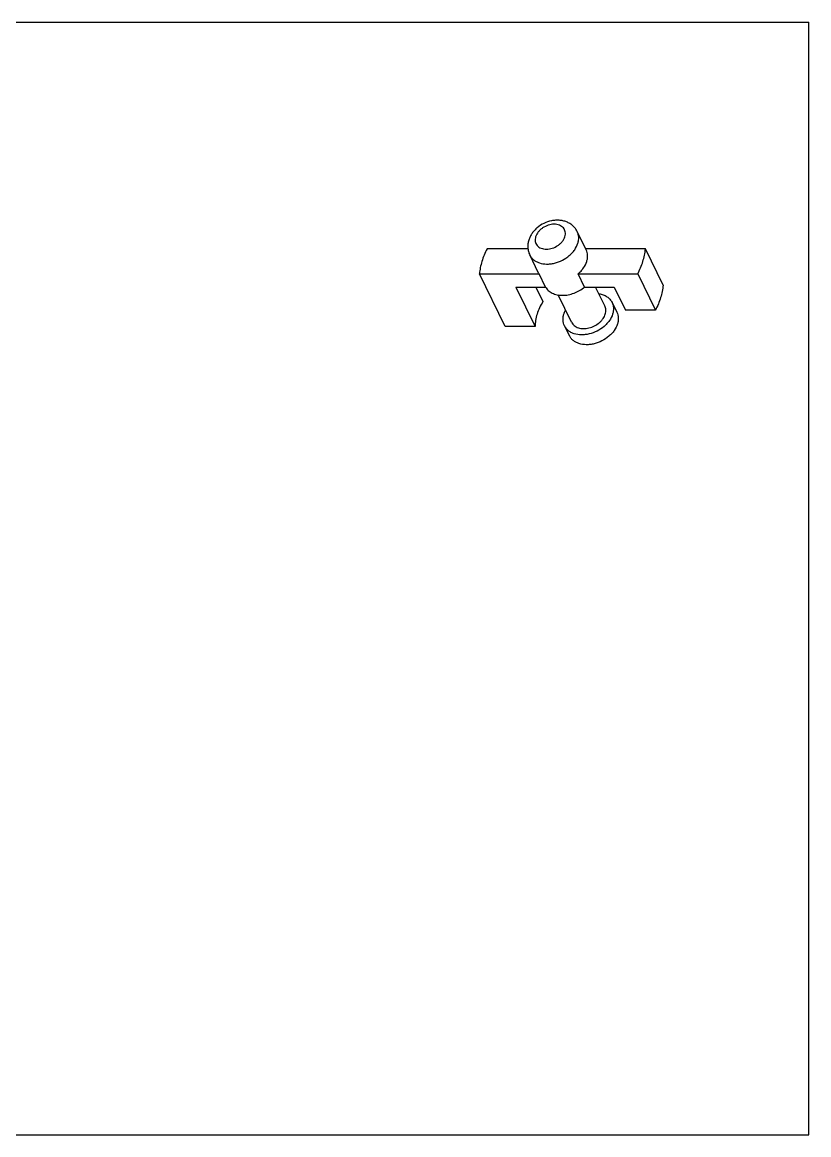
# Model space of a CAD drawing. Header units: millimetres. Extents: x 0 to 297, y 0 to 210.
# Drawn here: x 148.5 to 297, y 0 to 210 of the extents above; entities that cross this region are included whole.
import ezdxf

# ---------------------------------------------------------------- set-up
doc = ezdxf.new("R2010")
doc.units = ezdxf.units.MM
doc.header["$LTSCALE"] = 0.64311
doc.header["$MEASUREMENT"] = 0
doc.layers.get('0').update_dxf_attribs({"linetype": 'CONTINUOUS'})

msp = doc.modelspace()

# ---------------------------------------------------------------- linework, layer by layer
at = {"color": 7, "linetype": 'Continuous'}
for p, q in [((0, 210), (297, 210)), ((297, 0), (297, 210)), ((254.973, 167.06), (253.295, 170.478)), ((243.993, 167.207), (236.266, 167.207)), ((245.995, 162.654), (244.318, 166.073)), ((266.154, 167.207), (254.9, 167.207)), ((269.51, 160.369), (266.154, 167.207)), ((239.694, 152.561), (234.814, 162.507)), ((234.814, 162.507), (246.074, 162.507)), ((245.996, 162.654), (246.074, 162.507)), ((247.294, 160.021), (246.074, 162.507)), ((253.442, 162.507), (264.702, 162.507)), ((254.662, 160.021), (253.442, 162.507)), ((264.702, 162.507), (268.057, 155.669)), ((241.71, 160.021), (245.371, 152.561)), ((241.71, 160.021), (247.294, 160.021)), ((245.469, 160.021), (246.823, 157.261)), ((254.662, 160.021), (260.246, 160.021)), ((258.507, 156.453), (256.756, 160.021)), ((260.246, 160.021), (262.381, 155.669)), ((252.223, 153.369), (249.693, 158.523)), ((259.853, 157.114), (260.768, 155.249)), ((268.057, 155.669), (262.381, 155.669)), ((245.371, 152.561), (239.694, 152.561)), ((250.876, 152.708), (251.791, 150.844)), ((0, 0), (297, 0))]:
    msp.add_line(p, q, dxfattribs=at)
at = {"color": 7, "linetype": 'Continuous', "extrusion": (0, 0, 25.4)}
for points, knots in [([(253.295, 170.478), (253.193, 170.686), (252.948, 171.082), (252.473, 171.595), (251.91, 172.012), (251.278, 172.325), (250.597, 172.531), (249.883, 172.631), (249.153, 172.629), (248.173, 172.493), (246.983, 172.087), (245.925, 171.409), (245.207, 170.726), (244.748, 170.156), (244.38, 169.536), (244.202, 169.092), (244.132, 168.866)], [0, 0, 0, 0, 0.0599412, 0.1199628, 0.1801923, 0.240801, 0.3020182, 0.3640462, 0.4269994, 0.4908575, 0.6201818, 0.7495892, 0.8135365, 0.8765881, 0.9387104, 1, 1, 1, 1]), ([(250.959, 169.519), (251.005, 169.668), (251.066, 169.967), (251.047, 170.417), (250.915, 170.833), (250.675, 171.197), (250.339, 171.493), (249.921, 171.71), (249.44, 171.841), (248.913, 171.884), (248.36, 171.837), (247.613, 171.657), (246.904, 171.314), (246.297, 170.839), (245.803, 170.316), (245.534, 169.845), (245.433, 169.519)], [0, 0, 0, 0, 0.0573278, 0.1115131, 0.1638777, 0.2161655, 0.2701393, 0.3271679, 0.3879926, 0.4527011, 0.520824, 0.5914724, 0.7351826, 0.8059928, 0.8743668, 1, 1, 1, 1]), ([(253.412, 168.276), (253.47, 168.466), (253.556, 168.847), (253.582, 169.422), (253.5, 169.973), (253.374, 170.317), (253.295, 170.478)], [0, 0, 0, 0, 0.2644069, 0.5170934, 0.7609117, 1, 1, 1, 1]), ([(244.132, 168.866), (244.061, 168.637), (243.958, 168.166), (243.934, 167.445), (244.046, 166.735), (244.213, 166.286), (244.318, 166.073)], [0, 0, 0, 0, 0.2518333, 0.501942, 0.7511529, 1, 1, 1, 1]), ([(244.318, 166.073), (244.402, 165.901), (244.612, 165.571), (245.033, 165.15), (245.549, 164.81), (246.363, 164.467), (247.293, 164.331), (248.259, 164.382), (249.274, 164.566), (250.508, 165.027), (251.607, 165.751), (252.347, 166.46), (252.949, 167.204), (253.277, 167.84), (253.412, 168.276)], [0, 0, 0, 0, 0.0507458, 0.1026295, 0.1566086, 0.2133394, 0.3356259, 0.4012077, 0.4690087, 0.6081776, 0.7469374, 0.8142558, 0.8792074, 1, 1, 1, 1]), ([(245.433, 169.519), (245.387, 169.37), (245.327, 169.071), (245.346, 168.621), (245.477, 168.205), (245.717, 167.841), (246.054, 167.545), (246.471, 167.328), (246.953, 167.197), (247.479, 167.154), (248.032, 167.201), (248.78, 167.381), (249.488, 167.724), (250.095, 168.199), (250.59, 168.722), (250.859, 169.193), (250.959, 169.519)], [0, 0, 0, 0, 0.0573278, 0.1115131, 0.1638777, 0.2161655, 0.2701393, 0.3271679, 0.3879926, 0.4527011, 0.520824, 0.5914724, 0.7351826, 0.8059928, 0.8743668, 1, 1, 1, 1]), ([(236.266, 167.207), (235.871, 166.456), (235.224, 164.93), (234.887, 163.303), (234.814, 162.507)], [0, 0, 0, 0, 0.5150574, 1, 1, 1, 1]), ([(255.089, 164.857), (255.148, 165.047), (255.234, 165.429), (255.26, 166.004), (255.178, 166.555), (255.052, 166.899), (254.972, 167.06)], [0, 0, 0, 0, 0.2644252, 0.5170713, 0.760892, 1, 1, 1, 1]), ([(264.702, 162.507), (265.097, 163.258), (265.744, 164.784), (266.082, 166.411), (266.154, 167.207)], [0, 0, 0, 0, 0.5150574, 1, 1, 1, 1]), ([(253.442, 162.507), (253.639, 162.672), (254.008, 163.022), (254.619, 163.773), (254.953, 164.416), (255.089, 164.857)], [0, 0, 0, 0, 0.2661144, 0.5228536, 1, 1, 1, 1]), ([(247.294, 160.021), (247.363, 159.899), (247.524, 159.665), (247.82, 159.353), (248.168, 159.082), (248.704, 158.775), (249.485, 158.517), (250.516, 158.419), (251.605, 158.529), (252.698, 158.839), (253.738, 159.334), (254.37, 159.775), (254.662, 160.021)], [0, 0, 0, 0, 0.0508279, 0.1025167, 0.1555674, 0.2104126, 0.3262703, 0.4510625, 0.5836547, 0.7215729, 0.8615389, 1, 1, 1, 1]), ([(269.51, 160.369), (269.437, 159.574), (269.1, 157.947), (268.453, 156.42), (268.057, 155.669)], [0, 0, 0, 0, 0.4849421, 1, 1, 1, 1]), ([(257.38, 158.764), (257.656, 158.72), (258.184, 158.584), (258.786, 158.283), (259.193, 157.975), (259.457, 157.716), (259.68, 157.429), (259.801, 157.221), (259.853, 157.114)], [0, 0, 0, 0, 0.2716014, 0.5260432, 0.6479302, 0.7669681, 0.8840019, 1, 1, 1, 1]), ([(246.823, 157.261), (246.577, 156.889), (246.143, 156.13), (245.669, 154.94), (245.397, 153.746), (245.354, 152.949), (245.371, 152.561)], [0, 0, 0, 0, 0.2677661, 0.5233301, 0.7669518, 1, 1, 1, 1]), ([(250.759, 154.911), (250.779, 154.976), (250.868, 155.237), (250.983, 155.49), (251.083, 155.673)], [0, 0, 0, 0, 0.2440292, 1, 1, 1, 1]), ([(258.588, 154.911), (258.63, 155.044), (258.69, 155.311), (258.708, 155.714), (258.651, 156.099), (258.562, 156.34), (258.507, 156.453)], [0, 0, 0, 0, 0.2644249, 0.5170838, 0.7609157, 1, 1, 1, 1]), ([(259.853, 157.114), (259.933, 156.953), (260.059, 156.609), (260.141, 156.058), (260.115, 155.483), (260.029, 155.101), (259.97, 154.911)], [0, 0, 0, 0, 0.2390841, 0.4829171, 0.7355719, 1, 1, 1, 1]), ([(250.876, 152.708), (250.797, 152.87), (250.671, 153.214), (250.589, 153.765), (250.615, 154.34), (250.701, 154.721), (250.759, 154.911)], [0, 0, 0, 0, 0.2390841, 0.4829171, 0.7355719, 1, 1, 1, 1]), ([(259.97, 154.911), (259.835, 154.476), (259.507, 153.84), (258.906, 153.096), (258.165, 152.386), (257.066, 151.662), (255.832, 151.201), (254.817, 151.018), (253.852, 150.967), (252.922, 151.102), (252.107, 151.445), (251.592, 151.785), (251.171, 152.206), (250.961, 152.536), (250.876, 152.708)], [0, 0, 0, 0, 0.1207903, 0.1857437, 0.2530609, 0.3918203, 0.5309891, 0.5987902, 0.6643721, 0.7866591, 0.8433903, 0.8973699, 0.9492539, 1, 1, 1, 1]), ([(252.223, 153.369), (252.282, 153.249), (252.429, 153.018), (252.723, 152.723), (253.084, 152.485), (253.655, 152.245), (254.306, 152.15), (254.981, 152.186), (255.692, 152.314), (256.556, 152.637), (257.325, 153.144), (257.844, 153.64), (258.264, 154.161), (258.494, 154.606), (258.588, 154.911)], [0, 0, 0, 0, 0.0507461, 0.1026299, 0.156609, 0.2133398, 0.335626, 0.4012076, 0.4690086, 0.6081776, 0.7469377, 0.8142554, 0.8792091, 1, 1, 1, 1]), ([(260.768, 155.249), (260.848, 155.088), (260.974, 154.744), (261.056, 154.193), (261.03, 153.618), (260.944, 153.236), (260.885, 153.046)], [0, 0, 0, 0, 0.2390841, 0.4829171, 0.7355719, 1, 1, 1, 1]), ([(260.885, 153.046), (260.751, 152.611), (260.422, 151.975), (259.821, 151.231), (259.08, 150.521), (257.981, 149.797), (256.747, 149.336), (255.732, 149.153), (254.767, 149.102), (253.837, 149.238), (253.022, 149.58), (252.507, 149.92), (252.086, 150.342), (251.876, 150.672), (251.791, 150.843)], [0, 0, 0, 0, 0.1207903, 0.1857437, 0.2530609, 0.3918203, 0.5309891, 0.5987902, 0.6643721, 0.7866591, 0.8433903, 0.8973699, 0.9492539, 1, 1, 1, 1])]:
    msp.add_open_spline(points, degree=3, knots=knots, dxfattribs=at)

doc.saveas('drawing.dxf')
